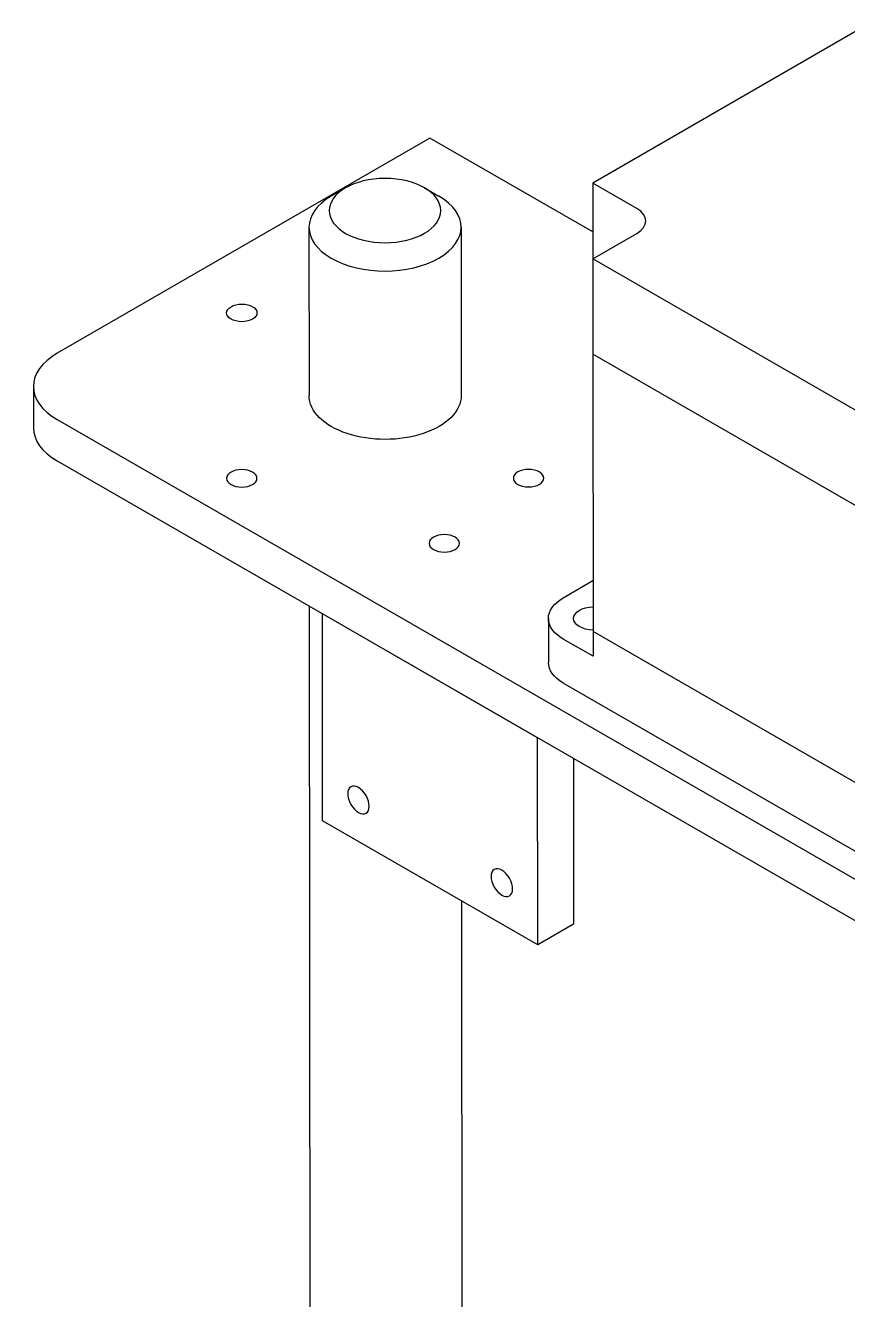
# Model space of a CAD drawing. Header units: millimetres. Extents: x 129 to 6329, y 33 to 3553.
# Drawn here: x 4990.1 to 5152.3, y 3242.3 to 3493.7 of the extents above; entities that cross this region are included whole.
import ezdxf

# ---------------------------------------------------------------- set-up
doc = ezdxf.new("R2010")
doc.units = ezdxf.units.MM
doc.layers.add('vistasIsometricas', color=255, linetype='Continuous')

msp = doc.modelspace()

# ---------------------------------------------------------------- linework, layer by layer
at = {"layer": 'vistasIsometricas', "extrusion": (1e-16, 0.816497, 0.57735)}
for p, q in [((5155.924, 3493.685), (5102.043, 3462.577)), ((5069.935, 3471.463), (4996.395, 3429.005)), ((5102.05, 3452.952), (5069.935, 3471.463)), ((5053.278, 3461.638), (5050.447, 3459.998)), ((5068.854, 3461.649), (5071.687, 3460.013)), ((5102.043, 3462.577), (5102.054, 3447.654)), ((5110.74, 3457.564), (5102.043, 3462.577)), ((5046.072, 3453.884), (5046.096, 3420.664)), ((5076.072, 3453.905), (5076.096, 3420.685)), ((5102.043, 3447.647), (5110.74, 3452.669)), ((5102.043, 3447.647), (5102.056, 3428.86)), ((5155.924, 3416.591), (5102.043, 3447.647)), ((5102.056, 3428.86), (5102.096, 3374.132)), ((5155.938, 3397.804), (5102.056, 3428.86)), ((5155.938, 3397.804), (5102.056, 3428.86)), ((4991.709, 3422.473), (4991.715, 3414.304)), ((4996.395, 3415.952), (5256.611, 3265.969)), ((4996.401, 3407.784), (5256.617, 3257.801)), ((5096.231, 3380.772), (5102.089, 3384.154)), ((5046.126, 3379.124), (5046.304, 3133.751)), ((5048.757, 3336.782), (5048.727, 3377.624)), ((5091.154, 3353.17), (5048.727, 3377.624)), ((5093.302, 3376.689), (5093.308, 3368.03)), ((5155.978, 3343.076), (5102.096, 3374.132)), ((5102.096, 3374.132), (5102.1, 3369.231)), ((5155.978, 3343.076), (5102.096, 3374.132)), ((5102.1, 3369.231), (5096.231, 3372.614)), ((5161.856, 3326.133), (5096.237, 3363.955)), ((5091.183, 3312.329), (5091.154, 3353.17)), ((5098.237, 3349.088), (5098.231, 3349.085)), ((5098.231, 3349.085), (5098.254, 3316.411)), ((5091.183, 3312.329), (5048.757, 3336.782)), ((5076.168, 3320.983), (5076.304, 3133.773)), ((5098.254, 3316.411), (5091.183, 3312.329))]:
    msp.add_line(p, q, dxfattribs=at)
at = {"layer": 'vistasIsometricas', "extrusion": (-7.26546e-17, -9.99801e-17, -1)}
msp.add_ellipse((5061.069, 3457.162), major_axis=(11, 0.008), ratio=0.5768653, start_param=1.5707963, end_param=7.8539816, dxfattribs=at)
at = {"layer": 'vistasIsometricas'}
for centre, major_axis, start_param, end_param in [((5061.072, 3453.895), (15, 0.011), 2.3574529, 7.0673251), ((5106.497, 3455.114), (6, 0.004), -0.7858176, 0.7849787), ((5007.709, 3422.484), (16, 0.012), 2.355775, 3.9265714), ((5007.715, 3414.316), (16, 0.012), 3.1415927, 3.9265714)]:
    msp.add_ellipse(centre, major_axis=major_axis, ratio=0.5768653, start_param=start_param, end_param=end_param, dxfattribs=at)
msp.add_ellipse((5032.811, 3436.977), major_axis=(3, 0.002), ratio=0.5768653, dxfattribs=at)
at = {"layer": 'vistasIsometricas', "extrusion": (-5.34787e-17, 1.99961e-16, -1)}
msp.add_ellipse((5061.096, 3420.675), major_axis=(15, 0.011), ratio=0.5768653, start_param=0, end_param=3.1415927, dxfattribs=at)
at = {"layer": 'vistasIsometricas', "extrusion": (-2.18051e-19, 3e-16, -1)}
for centre in [(5032.811, 3404.345), (5072.763, 3391.515)]:
    msp.add_ellipse(centre, major_axis=(3, 0.002), ratio=0.5768653, start_param=1.5707963, end_param=7.8539816, dxfattribs=at)
at = {"layer": 'vistasIsometricas', "extrusion": (2.18051e-19, -3e-16, -1)}
msp.add_ellipse((5089.38, 3404.372), major_axis=(3, 0.002), ratio=0.5768653, start_param=1.5707963, end_param=7.8539816, dxfattribs=at)
at = {"layer": 'vistasIsometricas', "extrusion": (-7.9782e-17, -2.99985e-16, -1)}
for centre, end_param in [((5103.302, 3376.696), 3.9274103), ((5103.308, 3368.038), 3.1415927)]:
    msp.add_ellipse(centre, major_axis=(10, 0.007), ratio=0.5768653, start_param=2.356614, end_param=end_param, dxfattribs=at)
at = {"layer": 'vistasIsometricas', "extrusion": (7.26836e-20, -9.99999e-17, -1)}
msp.add_ellipse((5102.255, 3376.696), major_axis=(4, 0.003), ratio=0.5768653, start_param=1.611055, end_param=4.6721303, dxfattribs=at)
at = {"layer": 'vistasIsometricas', "extrusion": (-2.33654e-17, 1.4047e-16, -1)}
msp.add_ellipse((5055.822, 3340.875), major_axis=(-1.5, 2.598), ratio=0.5773503, dxfattribs=at)
at = {"layer": 'vistasIsometricas', "extrusion": (0, 0, -1)}
msp.add_ellipse((5084.106, 3324.573), major_axis=(-1.5, 2.598), ratio=0.5773503, dxfattribs=at)

doc.saveas('drawing.dxf')
